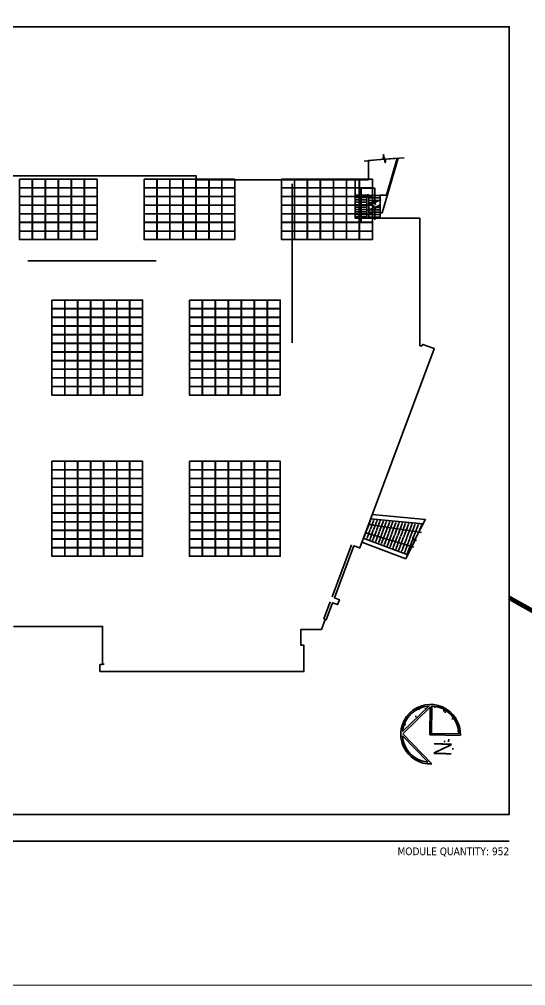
# Model space of a CAD drawing. Header units: inches. Extents: x 0.2 to 35.5, y 0.2 to 23.5.
# Drawn here: x 21.79 to 27.95, y 0.25 to 12.02 of the extents above; entities that cross this region are included whole.
import ezdxf
from ezdxf.enums import TextEntityAlignment as Align

# ---------------------------------------------------------------- set-up
doc = ezdxf.new("R2010")
doc.units = ezdxf.units.IN
doc.header["$MEASUREMENT"] = 0
doc.linetypes.add('W-PHAN-1', pattern=[0.8, 0.5, -0.06, 0.06, -0.06, 0.06, -0.06])
for name, color, linetype in [('$AUDIT_BAD_LAYER1', 7, 'Continuous'), ('555-2$0$A-AREA', 9, 'Continuous'), ('555-2$0$A-FLOR', 3, 'Continuous'), ('555-2$0$A-FLOR-STRS', 3, 'Continuous'), ('555-2$0$A-WALL-PRHT', 5, 'Continuous'), ('A - Level 2', 7, 'Continuous'), ('AN - Text', 7, 'Continuous'), ('E - Electrical Room', 7, 'Continuous'), ('Modules - P', 1, 'Continuous')]:
    doc.layers.add(name, color=color, linetype=linetype)
doc.styles.add('555-2$0$STANDARD', font='romans.shx')
doc.styles.add('Borrego', font='ARIALN.TTF')
doc.styles.add('Tahoma', font='TAHOMA.TTF')
doc.dimstyles.new('555-2$0$STANDARD', dxfattribs={"dimtxt": 0.18, "dimasz": 0.18, "dimexe": 0.18, "dimexo": 0.0625, "dimgap": 0.09, "dimtad": 0, "dimtih": 1, "dimtoh": 1, "dimdec": 4, "dimzin": 0, "dimdsep": 46, "dimtxsty": '555-2$0$STANDARD', "dimcen": 0.09, "dimadec": 0, "dimazin": 0, "dimtfac": 1, "dimtdec": 4, "dimtofl": 0, "dimtmove": 0, "dimatfit": 3, "dimfxl": 1, "dimtolj": 1, "dimtzin": 0, "dimarcsym": 0})

# ---------------------------------------------------------------- blocks, each defined once
blk = doc.blocks.new('Border 24 x 36')
at = {"layer": '$AUDIT_BAD_LAYER1', "const_width": 0.0125}
blk.add_lwpolyline([(0.375, 0.375), (35.625, 0.375), (35.625, 23.625), (0.375, 23.625)], close=True, dxfattribs=at)
blk = doc.blocks.new('*U299')
at = {"layer": '$AUDIT_BAD_LAYER1'}
blk.add_line((0.842, -0.513), (11.517, -0.513), dxfattribs=at)
at = {"layer": '$AUDIT_BAD_LAYER1', "style": 'Tahoma', "flags": 8}
blk.add_attdef('VIEWNAME', text='', height=0.188, dxfattribs=at).set_placement((1.092, -0.511), align=Align.BOTTOM_LEFT)
blk.add_attdef('#', text='', height=0.188, dxfattribs=at).set_placement((0.592, -0.511), align=Align.MIDDLE_CENTER)
blk.add_attdef('VPSCALE', text='', height=0.0938, dxfattribs=at).set_placement((11.517, -0.589), align=Align.TOP_RIGHT)
blk = doc.blocks.new('*U300')
at = {"layer": '$AUDIT_BAD_LAYER1'}
h = blk.add_hatch(dxfattribs=at)
h.set_pattern_fill('AR-SAND', color=256, scale=0.1, style=0)
h.set_pattern_definition([(37.5, (-26.02307, -1.504), (-0.0062993, 0.1926824), [0, -0.152, 0, -0.17, 0, -0.1625]), (7.5, (-26.02307, -1.504), (0.1769777, 0.2822146), [0, -0.082, 0, -0.137, 0, -0.0525]), (327.5, (-26.14607, -1.504), (0.3114142, 0.0005659), [0, -0.05, 0, -0.18, 0, -0.235]), (317.5, (-26.14607, -1.504), (0.3006127, 0.0877676), [0, -0.025, 0, -0.118, 0, -0.135])])
h.paths.add_polyline_path([(0.025, 0.342), (0.342, 0.025, 0.37195)])
h.paths.add_polyline_path([(-0.025, 0.342, 0.37195), (-0.342, 0.025)])
h.paths.add_polyline_path([(0.01, -0.01), (0.01, -0.342, 0.397215), (0.342, -0.01)])
blk.add_line((-0.01, -0.01), (0.01, 0.01), dxfattribs=at)
at = {"layer": 'AN - Text'}
for p, q in [((-0.338, 0.006), (0.017, -0.362)), ((0.01, 0.01), (0.343, 0.004)), ((-0.342, -0.019), (-0.031, -0.341)), ((-0.01, -0.01), (0.362, -0.017))]:
    blk.add_line(p, q, dxfattribs=at)
for points in [[(-0.019, 0.342), (-0.341, 0.031)], [(-0.01, -0.01), (-0.004, 0.329), (-0.338, 0.006)], [(0.01, 0.01), (0.016, 0.342)]]:
    blk.add_lwpolyline(points, dxfattribs=at)
for radius, start, end in [(0.363, 357.3749, 272.6532), (0.343, 93.1498, 174.7607), (0.343, 0.6278, 87.2827), (0.343, 183.1498, 264.7607)]:
    blk.add_arc((0, 0), radius, start, end, dxfattribs=at)
at = {"layer": 'AN - Text', "style": 'Borrego'}
blk.add_text('N', height=0.215, rotation=88.9552, dxfattribs=at).set_placement((0.253, -0.269))
blk = doc.blocks.new('*E290')
at = {"layer": '555-2$0$A-AREA'}
blk.add_lwpolyline([(4105.3, 3215.3), (4079.1, 3215.3), (4079.1, 3109.8), (3964.1, 3109.8), (3964.1, 3286.8), (4025.1, 3286.8), (4025.1, 3375.4), (4158.4, 3386.3), (4108.2, 3215.3)], close=True, dxfattribs=at)
blk.add_lwpolyline([(2386.6, 1221.8), (2796.1, 1221.8), (2796.1, 1045.8), (2784.9, 1045.8), (2784.1, 1045.1), (2784.1, 1013.6), (2784.9, 1012.8), (3726.4, 1012.8), (3727.1, 1013.6), (3727.1, 1134.1), (3726.4, 1134.8), (3712.6, 1134.8), (3712.6, 1207.8), (3807.8, 1207.8), (3825.2, 1254.4), (3830.2, 1252.6), (3859.6, 1331.3), (3882.1, 1322.9), (3890.5, 1345.3), (3868, 1353.8), (3958, 1594.4), (3983.6, 1584.9), (3984.5, 1585.3), (4328.8, 2505.6), (4328.3, 2506.5), (4276.3, 2526), (4275.4, 2525.5), (4273.1, 2519.4), (4263.1, 2519.4), (4263.1, 3109.1), (4262.4, 3109.8), (3964.1, 3109.8), (3964.1, 3286.1), (3963.4, 3286.8), (3228.1, 3286.8), (3228.1, 3305.8), (3228.1, 3305.8), (1036.1, 3305.8)], dxfattribs=at)
at = {"layer": '555-2$0$A-FLOR'}
for p, q in [((4025.1, 3286.8), (4025.1, 3375.4)), ((4088.4, 3133.8), (4162.7, 3386.6)), ((3228.1, 3305.8), (1036.1, 3305.8)), ((3228.1, 3305.8), (3228.1, 3286.8)), ((3963.4, 3286.8), (4025.1, 3286.8)), ((4017.1, 3204.8), (4016.6, 3204.8)), ((4017.1, 3193.8), (4016.6, 3193.8)), ((4017.1, 3182.8), (4016.6, 3182.8)), ((4027.1, 3216.8), (4017.1, 3216.8)), ((4017.1, 3109.8), (4017.1, 3215.3)), ((4025.9, 3215.3), (4018.6, 3215.3)), ((4027.6, 3213.8), (4027.1, 3213.8)), ((4027.6, 3202.8), (4027.1, 3202.8)), ((4027.6, 3191.8), (4027.1, 3191.8)), ((4027.6, 3180.8), (4027.1, 3180.8)), ((4079.1, 3215.3), (4079.1, 3109.8)), ((4017.1, 3171.8), (4016.6, 3171.8)), ((4017.1, 3160.8), (4016.6, 3160.8)), ((4017.1, 3149.8), (4016.6, 3149.8)), ((4017.1, 3138.8), (4016.6, 3138.8)), ((4027.6, 3170.8), (4027.1, 3170.8)), ((4027.6, 3147.8), (4027.1, 3147.8)), ((4027.6, 3136.8), (4027.1, 3136.8)), ((4078.6, 3133.8), (4081.4, 3133.8)), ((4082.9, 3133.8), (4088.4, 3133.8)), ((4017.1, 3109.8), (4027.1, 3109.8)), ((4034.7, 1719.5), (4033.8, 1717.1))]:
    blk.add_line(p, q, dxfattribs=at)
for points in [[(4190.4, 3388.6), (4105, 3382.5), (4102.4, 3365.8), (4094.6, 3403.2), (4092.3, 3382), (4005.1, 3373.5)], [(4289.1, 1717.7), (4241.8, 1627.7), (4244, 1618.3), (4229.2, 1634.2), (4237.8, 1616.2), (4197.3, 1534.8)]]:
    blk.add_lwpolyline(points, dxfattribs=at)
at = {"layer": '555-2$0$A-FLOR-STRS'}
for p, q in [((3672.1, 3268.8), (3672.1, 2533.8)), ((3991.4, 3248), (3991.4, 3093.6)), ((4015.1, 3215.8), (3967.6, 3215.8)), ((4015.1, 3204.8), (3967.6, 3204.8)), ((4015.1, 3193.8), (3967.6, 3193.8)), ((4015.1, 3182.8), (3967.6, 3182.8)), ((4027.1, 3109.8), (4027.1, 3215.3)), ((4077.1, 3213.8), (4029.1, 3213.8)), ((4077.1, 3202.8), (4029.1, 3202.8)), ((4077.1, 3191.8), (4029.1, 3191.8)), ((4051.3, 3180.8), (4029.1, 3180.8)), ((4055, 3181.8), (4052.7, 3181.8)), ((4054.7, 3180.8), (4053.1, 3180.8)), ((4015.1, 3171.8), (3967.6, 3171.8)), ((4015.1, 3160.8), (3967.6, 3160.8)), ((4015.1, 3149.8), (3967.6, 3149.8)), ((4015.1, 3138.8), (3967.6, 3138.8)), ((4015.1, 3127.8), (3967.6, 3127.8)), ((4017.1, 3127.8), (4016.6, 3127.8)), ((4030.7, 3170.8), (4029.1, 3170.8)), ((4077.1, 3147.8), (4029.1, 3147.8)), ((4077.1, 3136.8), (4029.1, 3136.8)), ((4052.7, 3159.8), (4051.2, 3159.8)), ((4053.1, 3158.8), (4051.5, 3158.8)), ((4077.1, 3158.8), (4055, 3158.8)), ((4015.1, 3116.8), (3967.6, 3116.8)), ((4017.1, 3116.8), (4016.6, 3116.8)), ((4027.6, 3126.8), (4027.1, 3126.8)), ((4027.6, 3115.8), (4027.1, 3115.8)), ((4077.1, 3125.8), (4029.1, 3125.8)), ((4077.1, 3114.8), (4029.1, 3114.8)), ((4020, 1674.5), (4033.8, 1711.3)), ((4034, 1671.2), (4048.5, 1709.9)), ((4034.3, 1712.7), (4035.3, 1715.4)), ((4048, 1668), (4063.2, 1708.5)), ((4049, 1711.4), (4050, 1714)), ((4062, 1664.9), (4077.9, 1707.1)), ((4063.7, 1710), (4064.7, 1712.6)), ((4076.1, 1661.7), (4092.6, 1705.7)), ((4078.4, 1708.6), (4079.4, 1711.3)), ((4090.1, 1658.5), (4107.3, 1704.4)), ((4093.1, 1707.2), (4094.1, 1709.9)), ((4104.1, 1655.3), (4121.9, 1703)), ((4107.8, 1705.8), (4108.8, 1708.5)), ((4118.1, 1652.1), (4136.6, 1701.6)), ((4122.5, 1704.4), (4123.5, 1707.1)), ((4132.2, 1648.9), (4151.3, 1700.2)), ((4137.2, 1703), (4138.2, 1705.7)), ((4146.2, 1645.8), (4166, 1698.8)), ((4151.9, 1701.7), (4152.9, 1704.3)), ((4166.6, 1700.3), (4167.6, 1702.9)), ((4181.3, 1698.9), (4182.3, 1701.6)), ((4196, 1697.5), (4197, 1700.2)), ((4210.7, 1696.1), (4211.7, 1698.8)), ((4005.8, 1636.6), (4019.5, 1673.1)), ((4019.2, 1631.6), (4033.5, 1669.8)), ((4032.5, 1626.6), (4047.5, 1666.6)), ((4045.9, 1621.6), (4061.5, 1663.4)), ((4059.2, 1616.6), (4075.5, 1660.3)), ((4072.6, 1611.7), (4089.6, 1657.1)), ((4085.9, 1606.7), (4103.6, 1653.9)), ((4160.2, 1642.6), (4180.7, 1697.4)), ((4174.2, 1639.4), (4195.4, 1696)), ((4188.3, 1636.2), (4210.1, 1694.7)), ((4202.3, 1633), (4224.8, 1693.3)), ((4216.3, 1629.8), (4239.5, 1691.9)), ((4225.4, 1694.7), (4226.4, 1697.4)), ((4232, 1631.2), (4254.2, 1690.5)), ((4240.1, 1693.3), (4241.1, 1696)), ((4254.8, 1692), (4255.8, 1694.6)), ((4259.8, 1661.8), (4269.9, 1689)), ((4270.5, 1690.7), (4271.5, 1693.3)), ((4004.3, 1632.6), (4005.3, 1635.2)), ((4017.7, 1627.6), (4018.7, 1630.2)), ((4031, 1622.7), (4032, 1625.2)), ((4044.4, 1617.7), (4045.4, 1620.2)), ((4057.7, 1612.7), (4058.7, 1615.2)), ((4071.1, 1607.7), (4072, 1610.2)), ((4099.3, 1601.7), (4117.6, 1650.7)), ((4112.6, 1596.7), (4131.6, 1647.5)), ((4126, 1591.7), (4145.7, 1644.3)), ((4139.3, 1586.7), (4159.7, 1641.2)), ((4152.7, 1581.7), (4173.7, 1638)), ((4166, 1576.7), (4187.7, 1634.8)), ((4179.3, 1571.7), (4201.7, 1631.6)), ((4192.7, 1566.7), (4215.8, 1628.4)), ((4206, 1561.7), (4229.8, 1625.2)), ((4230.3, 1626.6), (4231.4, 1629.6)), ((4231.3, 1626.4), (4232, 1628.3)), ((4084.4, 1602.7), (4085.4, 1605.3)), ((4097.8, 1597.7), (4098.7, 1600.3)), ((4111.1, 1592.7), (4112.1, 1595.3)), ((4124.5, 1587.7), (4125.4, 1590.3)), ((4137.8, 1582.7), (4138.8, 1585.3)), ((4151.2, 1577.7), (4152.1, 1580.3)), ((4164.5, 1572.7), (4165.5, 1575.3)), ((4177.9, 1567.7), (4178.8, 1570.3)), ((4191.2, 1562.7), (4192.2, 1565.3)), ((4204.6, 1557.7), (4205.5, 1560.3))]:
    blk.add_line(p, q, dxfattribs=at)
for points in [[(4084.2, 3195.1), (4054.5, 3181.6), (4057.1, 3172.2), (4049.1, 3189.4), (4051.4, 3180.2), (4026.6, 3168.9)], [(4021.9, 3144.7), (4051.7, 3158.2), (4049.1, 3167.5), (4057, 3150.3), (4054.8, 3159.6), (4079.6, 3170.8)]]:
    blk.add_lwpolyline(points, dxfattribs=at)
at = {"layer": '555-2$0$A-WALL-PRHT'}
for p, q in [((4278, 1696.5), (4034.7, 1719.5)), ((4288.1, 1715.7), (4042, 1738.9)), ((4197.3, 1534.8), (3994.1, 1610.9)), ((4206.3, 1552.8), (4001.1, 1629.6)), ((3856.8, 1358), (3947.1, 1599.4)), ((3868, 1353.8, 62.6), (3958, 1594.4)), ((3818.9, 1256.8), (3848.3, 1335.5)), ((3830.2, 1252.6), (3859.6, 1331.3, 47.9)), ((3818.9, 1256.8), (3830.2, 1252.6)), ((2385.1, 1221.8), (2796.1, 1221.8)), ((2796.1, 1221.8), (2796.1, 1046.8)), ((2796.1, 1046.8), (2804.1, 1046.8))]:
    blk.add_line(p, q, dxfattribs=at)
at = {"layer": '555-2$0$A-FLOR-STRS'}
for points, override in [([(4054.7, 3180.8), (4055, 3248), (3991.4, 3248)], {"dimscale": 192, "dimasz": 0.125, "dimtmove": 2}), ([(4055, 3159.7), (4055, 3101.1)], {"dimscale": 192, "dimasz": 0.125, "dimgap": 0.09, "dimtad": 0, "dimtmove": 2}), ([(2450.4, 2912.4), (3043.3, 2912.4)], {"dimscale": 192, "dimasz": 0.125, "dimgap": 0.09, "dimtad": 0, "dimtmove": 2}), ([(4013.6, 1654.5), (4235, 1588.4)], {"dimscale": 192, "dimasz": 0.125, "dimtmove": 2}), ([(4026.9, 1692.9), (4270.1, 1656.5)], {"dimscale": 192, "dimasz": 0.125, "dimtmove": 2})]:
    blk.add_leader(points, dimstyle='555-2$0$STANDARD', override=override, dxfattribs=at)

msp = doc.modelspace()

# ---------------------------------------------------------------- linework, layer by layer
at = {"layer": 'AN - Text', "linetype": 'W-PHAN-1', "lineweight": 100}
msp.add_line((30.71, 3.303), (27.75, 4.974), dxfattribs=at)
at = {"layer": 'E - Electrical Room', "linetype": 'Continuous'}
msp.add_lwpolyline([(16.233, 2.336), (27.75, 2.336), (27.75, 11.928), (16.233, 11.928)], close=True, dxfattribs=at)
at = {"layer": 'Modules - P'}
for points in [[(21.787, 10.071), (21.943, 10.071), (21.943, 9.968), (21.787, 9.968)], [(21.946, 10.071), (22.101, 10.071), (22.101, 9.968), (21.946, 9.968)], [(22.104, 10.071), (22.26, 10.071), (22.26, 9.968), (22.104, 9.968)], [(22.262, 10.071), (22.418, 10.071), (22.418, 9.968), (22.262, 9.968)], [(22.421, 10.071), (22.576, 10.071), (22.576, 9.968), (22.421, 9.968)], [(22.579, 10.071), (22.735, 10.071), (22.735, 9.968), (22.579, 9.968)], [(23.304, 10.071), (23.459, 10.071), (23.459, 9.968), (23.304, 9.968)], [(23.462, 10.071), (23.618, 10.071), (23.618, 9.968), (23.462, 9.968)], [(23.62, 10.071), (23.776, 10.071), (23.776, 9.968), (23.62, 9.968)], [(23.779, 10.071), (23.934, 10.071), (23.934, 9.968), (23.779, 9.968)], [(23.937, 10.071), (24.092, 10.071), (24.092, 9.968), (23.937, 9.968)], [(24.095, 10.071), (24.251, 10.071), (24.251, 9.968), (24.095, 9.968)], [(24.253, 10.071), (24.409, 10.071), (24.409, 9.968), (24.253, 9.968)], [(24.978, 10.071), (25.134, 10.071), (25.134, 9.968), (24.978, 9.968)], [(25.136, 10.071), (25.292, 10.071), (25.292, 9.968), (25.136, 9.968)], [(25.295, 10.071), (25.45, 10.071), (25.45, 9.968), (25.295, 9.968)], [(25.453, 10.071), (25.609, 10.071), (25.609, 9.968), (25.453, 9.968)], [(25.611, 10.071), (25.767, 10.071), (25.767, 9.968), (25.611, 9.968)], [(25.77, 10.071), (25.925, 10.071), (25.925, 9.968), (25.77, 9.968)], [(25.928, 10.071), (26.084, 10.071), (26.084, 9.968), (25.928, 9.968)], [(21.787, 9.965), (21.943, 9.965), (21.943, 9.863), (21.787, 9.863)], [(21.946, 9.965), (22.101, 9.965), (22.101, 9.863), (21.946, 9.863)], [(22.104, 9.965), (22.26, 9.965), (22.26, 9.863), (22.104, 9.863)], [(22.262, 9.965), (22.418, 9.965), (22.418, 9.863), (22.262, 9.863)], [(22.421, 9.965), (22.576, 9.965), (22.576, 9.863), (22.421, 9.863)], [(22.579, 9.965), (22.735, 9.965), (22.735, 9.863), (22.579, 9.863)], [(23.304, 9.965), (23.459, 9.965), (23.459, 9.863), (23.304, 9.863)], [(23.462, 9.965), (23.618, 9.965), (23.618, 9.863), (23.462, 9.863)], [(23.62, 9.965), (23.776, 9.965), (23.776, 9.863), (23.62, 9.863)], [(23.779, 9.965), (23.934, 9.965), (23.934, 9.863), (23.779, 9.863)], [(23.937, 9.965), (24.092, 9.965), (24.092, 9.863), (23.937, 9.863)], [(24.095, 9.965), (24.251, 9.965), (24.251, 9.863), (24.095, 9.863)], [(24.253, 9.965), (24.409, 9.965), (24.409, 9.863), (24.253, 9.863)], [(24.978, 9.965), (25.134, 9.965), (25.134, 9.863), (24.978, 9.863)], [(25.136, 9.965), (25.292, 9.965), (25.292, 9.863), (25.136, 9.863)], [(25.295, 9.965), (25.45, 9.965), (25.45, 9.863), (25.295, 9.863)], [(25.453, 9.965), (25.609, 9.965), (25.609, 9.863), (25.453, 9.863)], [(25.611, 9.965), (25.767, 9.965), (25.767, 9.863), (25.611, 9.863)], [(25.77, 9.965), (25.925, 9.965), (25.925, 9.863), (25.77, 9.863)], [(25.928, 9.965), (26.084, 9.965), (26.084, 9.863), (25.928, 9.863)], [(21.787, 9.86), (21.943, 9.86), (21.943, 9.757), (21.787, 9.757)], [(21.946, 9.86), (22.101, 9.86), (22.101, 9.757), (21.946, 9.757)], [(22.104, 9.86), (22.26, 9.86), (22.26, 9.757), (22.104, 9.757)], [(22.262, 9.86), (22.418, 9.86), (22.418, 9.757), (22.262, 9.757)], [(22.421, 9.86), (22.576, 9.86), (22.576, 9.757), (22.421, 9.757)], [(22.579, 9.86), (22.735, 9.86), (22.735, 9.757), (22.579, 9.757)], [(23.304, 9.86), (23.459, 9.86), (23.459, 9.757), (23.304, 9.757)], [(23.462, 9.86), (23.618, 9.86), (23.618, 9.757), (23.462, 9.757)], [(23.62, 9.86), (23.776, 9.86), (23.776, 9.757), (23.62, 9.757)], [(23.779, 9.86), (23.934, 9.86), (23.934, 9.757), (23.779, 9.757)], [(23.937, 9.86), (24.092, 9.86), (24.092, 9.757), (23.937, 9.757)], [(24.095, 9.86), (24.251, 9.86), (24.251, 9.757), (24.095, 9.757)], [(24.253, 9.86), (24.409, 9.86), (24.409, 9.757), (24.253, 9.757)], [(24.978, 9.86), (25.134, 9.86), (25.134, 9.757), (24.978, 9.757)], [(25.136, 9.86), (25.292, 9.86), (25.292, 9.757), (25.136, 9.757)], [(25.295, 9.86), (25.45, 9.86), (25.45, 9.757), (25.295, 9.757)], [(25.453, 9.86), (25.609, 9.86), (25.609, 9.757), (25.453, 9.757)], [(25.611, 9.86), (25.767, 9.86), (25.767, 9.757), (25.611, 9.757)], [(25.77, 9.86), (25.925, 9.86), (25.925, 9.757), (25.77, 9.757)], [(25.928, 9.86), (26.084, 9.86), (26.084, 9.757), (25.928, 9.757)], [(21.787, 9.755), (21.943, 9.755), (21.943, 9.652), (21.787, 9.652)], [(21.946, 9.755), (22.101, 9.755), (22.101, 9.652), (21.946, 9.652)], [(22.104, 9.755), (22.26, 9.755), (22.26, 9.652), (22.104, 9.652)], [(22.262, 9.755), (22.418, 9.755), (22.418, 9.652), (22.262, 9.652)], [(22.421, 9.755), (22.576, 9.755), (22.576, 9.652), (22.421, 9.652)], [(22.579, 9.755), (22.735, 9.755), (22.735, 9.652), (22.579, 9.652)], [(23.304, 9.755), (23.459, 9.755), (23.459, 9.652), (23.304, 9.652)], [(23.462, 9.755), (23.618, 9.755), (23.618, 9.652), (23.462, 9.652)], [(23.62, 9.755), (23.776, 9.755), (23.776, 9.652), (23.62, 9.652)], [(23.779, 9.755), (23.934, 9.755), (23.934, 9.652), (23.779, 9.652)], [(23.937, 9.755), (24.092, 9.755), (24.092, 9.652), (23.937, 9.652)], [(24.095, 9.755), (24.251, 9.755), (24.251, 9.652), (24.095, 9.652)], [(24.253, 9.755), (24.409, 9.755), (24.409, 9.652), (24.253, 9.652)], [(24.978, 9.755), (25.134, 9.755), (25.134, 9.652), (24.978, 9.652)], [(25.136, 9.755), (25.292, 9.755), (25.292, 9.652), (25.136, 9.652)], [(25.295, 9.755), (25.45, 9.755), (25.45, 9.652), (25.295, 9.652)], [(25.453, 9.755), (25.609, 9.755), (25.609, 9.652), (25.453, 9.652)], [(25.611, 9.755), (25.767, 9.755), (25.767, 9.652), (25.611, 9.652)], [(25.77, 9.755), (25.925, 9.755), (25.925, 9.652), (25.77, 9.652)], [(25.928, 9.755), (26.084, 9.755), (26.084, 9.652), (25.928, 9.652)], [(21.787, 9.649), (21.943, 9.649), (21.943, 9.547), (21.787, 9.547)], [(21.787, 9.544), (21.943, 9.544), (21.943, 9.441), (21.787, 9.441)], [(21.946, 9.649), (22.101, 9.649), (22.101, 9.547), (21.946, 9.547)], [(21.946, 9.544), (22.101, 9.544), (22.101, 9.441), (21.946, 9.441)], [(22.104, 9.649), (22.26, 9.649), (22.26, 9.547), (22.104, 9.547)], [(22.104, 9.544), (22.26, 9.544), (22.26, 9.441), (22.104, 9.441)], [(22.262, 9.649), (22.418, 9.649), (22.418, 9.547), (22.262, 9.547)], [(22.262, 9.544), (22.418, 9.544), (22.418, 9.441), (22.262, 9.441)], [(22.421, 9.649), (22.576, 9.649), (22.576, 9.547), (22.421, 9.547)], [(22.421, 9.544), (22.576, 9.544), (22.576, 9.441), (22.421, 9.441)], [(22.579, 9.649), (22.735, 9.649), (22.735, 9.547), (22.579, 9.547)], [(22.579, 9.544), (22.735, 9.544), (22.735, 9.441), (22.579, 9.441)], [(23.304, 9.649), (23.459, 9.649), (23.459, 9.547), (23.304, 9.547)], [(23.304, 9.544), (23.459, 9.544), (23.459, 9.441), (23.304, 9.441)], [(23.462, 9.649), (23.618, 9.649), (23.618, 9.547), (23.462, 9.547)], [(23.462, 9.544), (23.618, 9.544), (23.618, 9.441), (23.462, 9.441)], [(23.62, 9.649), (23.776, 9.649), (23.776, 9.547), (23.62, 9.547)], [(23.62, 9.544), (23.776, 9.544), (23.776, 9.441), (23.62, 9.441)], [(23.779, 9.649), (23.934, 9.649), (23.934, 9.547), (23.779, 9.547)], [(23.779, 9.544), (23.934, 9.544), (23.934, 9.441), (23.779, 9.441)], [(23.937, 9.649), (24.092, 9.649), (24.092, 9.547), (23.937, 9.547)], [(23.937, 9.544), (24.092, 9.544), (24.092, 9.441), (23.937, 9.441)], [(24.095, 9.649), (24.251, 9.649), (24.251, 9.547), (24.095, 9.547)], [(24.095, 9.544), (24.251, 9.544), (24.251, 9.441), (24.095, 9.441)], [(24.253, 9.649), (24.409, 9.649), (24.409, 9.547), (24.253, 9.547)], [(24.253, 9.544), (24.409, 9.544), (24.409, 9.441), (24.253, 9.441)], [(24.978, 9.649), (25.134, 9.649), (25.134, 9.547), (24.978, 9.547)], [(24.978, 9.544), (25.134, 9.544), (25.134, 9.441), (24.978, 9.441)], [(25.136, 9.649), (25.292, 9.649), (25.292, 9.547), (25.136, 9.547)], [(25.136, 9.544), (25.292, 9.544), (25.292, 9.441), (25.136, 9.441)], [(25.295, 9.649), (25.45, 9.649), (25.45, 9.547), (25.295, 9.547)], [(25.295, 9.544), (25.45, 9.544), (25.45, 9.441), (25.295, 9.441)], [(25.453, 9.649), (25.609, 9.649), (25.609, 9.547), (25.453, 9.547)], [(25.453, 9.544), (25.609, 9.544), (25.609, 9.441), (25.453, 9.441)], [(25.611, 9.649), (25.767, 9.649), (25.767, 9.547), (25.611, 9.547)], [(25.611, 9.544), (25.767, 9.544), (25.767, 9.441), (25.611, 9.441)], [(25.77, 9.649), (25.925, 9.649), (25.925, 9.547), (25.77, 9.547)], [(25.77, 9.544), (25.925, 9.544), (25.925, 9.441), (25.77, 9.441)], [(25.928, 9.649), (26.084, 9.649), (26.084, 9.547), (25.928, 9.547)], [(25.928, 9.544), (26.084, 9.544), (26.084, 9.441), (25.928, 9.441)], [(21.787, 9.439), (21.943, 9.439), (21.943, 9.336), (21.787, 9.336)], [(21.946, 9.439), (22.101, 9.439), (22.101, 9.336), (21.946, 9.336)], [(22.104, 9.439), (22.26, 9.439), (22.26, 9.336), (22.104, 9.336)], [(22.262, 9.439), (22.418, 9.439), (22.418, 9.336), (22.262, 9.336)], [(22.421, 9.439), (22.576, 9.439), (22.576, 9.336), (22.421, 9.336)], [(22.579, 9.439), (22.735, 9.439), (22.735, 9.336), (22.579, 9.336)], [(23.304, 9.439), (23.459, 9.439), (23.459, 9.336), (23.304, 9.336)], [(23.462, 9.439), (23.618, 9.439), (23.618, 9.336), (23.462, 9.336)], [(23.62, 9.439), (23.776, 9.439), (23.776, 9.336), (23.62, 9.336)], [(23.779, 9.439), (23.934, 9.439), (23.934, 9.336), (23.779, 9.336)], [(23.937, 9.439), (24.092, 9.439), (24.092, 9.336), (23.937, 9.336)], [(24.095, 9.439), (24.251, 9.439), (24.251, 9.336), (24.095, 9.336)], [(24.253, 9.439), (24.409, 9.439), (24.409, 9.336), (24.253, 9.336)], [(24.978, 9.439), (25.134, 9.439), (25.134, 9.336), (24.978, 9.336)], [(25.136, 9.439), (25.292, 9.439), (25.292, 9.336), (25.136, 9.336)], [(25.295, 9.439), (25.45, 9.439), (25.45, 9.336), (25.295, 9.336)], [(25.453, 9.439), (25.609, 9.439), (25.609, 9.336), (25.453, 9.336)], [(25.611, 9.439), (25.767, 9.439), (25.767, 9.336), (25.611, 9.336)], [(25.77, 9.439), (25.925, 9.439), (25.925, 9.336), (25.77, 9.336)], [(25.928, 9.439), (26.084, 9.439), (26.084, 9.336), (25.928, 9.336)], [(22.182, 8.6), (22.338, 8.6), (22.338, 8.497), (22.182, 8.497)], [(22.34, 8.6), (22.496, 8.6), (22.496, 8.497), (22.34, 8.497)], [(22.499, 8.6), (22.654, 8.6), (22.654, 8.497), (22.499, 8.497)], [(22.657, 8.6), (22.812, 8.6), (22.812, 8.497), (22.657, 8.497)], [(22.815, 8.6), (22.971, 8.6), (22.971, 8.497), (22.815, 8.497)], [(22.973, 8.6), (23.129, 8.6), (23.129, 8.497), (22.973, 8.497)], [(23.132, 8.6), (23.287, 8.6), (23.287, 8.497), (23.132, 8.497)], [(23.856, 8.6), (24.012, 8.6), (24.012, 8.497), (23.856, 8.497)], [(24.015, 8.6), (24.17, 8.6), (24.17, 8.497), (24.015, 8.497)], [(24.173, 8.6), (24.329, 8.6), (24.329, 8.497), (24.173, 8.497)], [(24.331, 8.6), (24.487, 8.6), (24.487, 8.497), (24.331, 8.497)], [(24.49, 8.6), (24.645, 8.6), (24.645, 8.497), (24.49, 8.497)], [(24.648, 8.6), (24.804, 8.6), (24.804, 8.497), (24.648, 8.497)], [(24.806, 8.6), (24.962, 8.6), (24.962, 8.497), (24.806, 8.497)], [(22.182, 8.494), (22.338, 8.494), (22.338, 8.391), (22.182, 8.391)], [(22.34, 8.494), (22.496, 8.494), (22.496, 8.391), (22.34, 8.391)], [(22.499, 8.494), (22.654, 8.494), (22.654, 8.391), (22.499, 8.391)], [(22.657, 8.494), (22.812, 8.494), (22.812, 8.391), (22.657, 8.391)], [(22.815, 8.494), (22.971, 8.494), (22.971, 8.391), (22.815, 8.391)], [(22.973, 8.494), (23.129, 8.494), (23.129, 8.391), (22.973, 8.391)], [(23.132, 8.494), (23.287, 8.494), (23.287, 8.391), (23.132, 8.391)], [(23.856, 8.494), (24.012, 8.494), (24.012, 8.391), (23.856, 8.391)], [(24.015, 8.494), (24.17, 8.494), (24.17, 8.391), (24.015, 8.391)], [(24.173, 8.494), (24.329, 8.494), (24.329, 8.391), (24.173, 8.391)], [(24.331, 8.494), (24.487, 8.494), (24.487, 8.391), (24.331, 8.391)], [(24.49, 8.494), (24.645, 8.494), (24.645, 8.391), (24.49, 8.391)], [(24.648, 8.494), (24.804, 8.494), (24.804, 8.391), (24.648, 8.391)], [(24.806, 8.494), (24.962, 8.494), (24.962, 8.391), (24.806, 8.391)], [(22.182, 8.389), (22.338, 8.389), (22.338, 8.286), (22.182, 8.286)], [(22.34, 8.389), (22.496, 8.389), (22.496, 8.286), (22.34, 8.286)], [(22.499, 8.389), (22.654, 8.389), (22.654, 8.286), (22.499, 8.286)], [(22.657, 8.389), (22.812, 8.389), (22.812, 8.286), (22.657, 8.286)], [(22.815, 8.389), (22.971, 8.389), (22.971, 8.286), (22.815, 8.286)], [(22.973, 8.389), (23.129, 8.389), (23.129, 8.286), (22.973, 8.286)], [(23.132, 8.389), (23.287, 8.389), (23.287, 8.286), (23.132, 8.286)], [(23.856, 8.389), (24.012, 8.389), (24.012, 8.286), (23.856, 8.286)], [(24.015, 8.389), (24.17, 8.389), (24.17, 8.286), (24.015, 8.286)], [(24.173, 8.389), (24.329, 8.389), (24.329, 8.286), (24.173, 8.286)], [(24.331, 8.389), (24.487, 8.389), (24.487, 8.286), (24.331, 8.286)], [(24.49, 8.389), (24.645, 8.389), (24.645, 8.286), (24.49, 8.286)], [(24.648, 8.389), (24.804, 8.389), (24.804, 8.286), (24.648, 8.286)], [(24.806, 8.389), (24.962, 8.389), (24.962, 8.286), (24.806, 8.286)], [(22.182, 8.283), (22.338, 8.283), (22.338, 8.181), (22.182, 8.181)], [(22.34, 8.283), (22.496, 8.283), (22.496, 8.181), (22.34, 8.181)], [(22.499, 8.283), (22.654, 8.283), (22.654, 8.181), (22.499, 8.181)], [(22.657, 8.283), (22.812, 8.283), (22.812, 8.181), (22.657, 8.181)], [(22.815, 8.283), (22.971, 8.283), (22.971, 8.181), (22.815, 8.181)], [(22.973, 8.283), (23.129, 8.283), (23.129, 8.181), (22.973, 8.181)], [(23.132, 8.283), (23.287, 8.283), (23.287, 8.181), (23.132, 8.181)], [(23.856, 8.283), (24.012, 8.283), (24.012, 8.181), (23.856, 8.181)], [(24.015, 8.283), (24.17, 8.283), (24.17, 8.181), (24.015, 8.181)], [(24.173, 8.283), (24.329, 8.283), (24.329, 8.181), (24.173, 8.181)], [(24.331, 8.283), (24.487, 8.283), (24.487, 8.181), (24.331, 8.181)], [(24.49, 8.283), (24.645, 8.283), (24.645, 8.181), (24.49, 8.181)], [(24.648, 8.283), (24.804, 8.283), (24.804, 8.181), (24.648, 8.181)], [(24.806, 8.283), (24.962, 8.283), (24.962, 8.181), (24.806, 8.181)], [(22.182, 8.178), (22.338, 8.178), (22.338, 8.075), (22.182, 8.075)], [(22.34, 8.178), (22.496, 8.178), (22.496, 8.075), (22.34, 8.075)], [(22.499, 8.178), (22.654, 8.178), (22.654, 8.075), (22.499, 8.075)], [(22.657, 8.178), (22.812, 8.178), (22.812, 8.075), (22.657, 8.075)], [(22.815, 8.178), (22.971, 8.178), (22.971, 8.075), (22.815, 8.075)], [(22.973, 8.178), (23.129, 8.178), (23.129, 8.075), (22.973, 8.075)], [(23.132, 8.178), (23.287, 8.178), (23.287, 8.075), (23.132, 8.075)], [(23.856, 8.178), (24.012, 8.178), (24.012, 8.075), (23.856, 8.075)], [(24.015, 8.178), (24.17, 8.178), (24.17, 8.075), (24.015, 8.075)], [(24.173, 8.178), (24.329, 8.178), (24.329, 8.075), (24.173, 8.075)], [(24.331, 8.178), (24.487, 8.178), (24.487, 8.075), (24.331, 8.075)], [(24.49, 8.178), (24.645, 8.178), (24.645, 8.075), (24.49, 8.075)], [(24.648, 8.178), (24.804, 8.178), (24.804, 8.075), (24.648, 8.075)], [(24.806, 8.178), (24.962, 8.178), (24.962, 8.075), (24.806, 8.075)], [(22.182, 8.073), (22.338, 8.073), (22.338, 7.97), (22.182, 7.97)], [(22.34, 8.073), (22.496, 8.073), (22.496, 7.97), (22.34, 7.97)], [(22.499, 8.073), (22.654, 8.073), (22.654, 7.97), (22.499, 7.97)], [(22.657, 8.073), (22.812, 8.073), (22.812, 7.97), (22.657, 7.97)], [(22.815, 8.073), (22.971, 8.073), (22.971, 7.97), (22.815, 7.97)], [(22.973, 8.073), (23.129, 8.073), (23.129, 7.97), (22.973, 7.97)], [(23.132, 8.073), (23.287, 8.073), (23.287, 7.97), (23.132, 7.97)], [(23.856, 8.073), (24.012, 8.073), (24.012, 7.97), (23.856, 7.97)], [(24.015, 8.073), (24.17, 8.073), (24.17, 7.97), (24.015, 7.97)], [(24.173, 8.073), (24.329, 8.073), (24.329, 7.97), (24.173, 7.97)], [(24.331, 8.073), (24.487, 8.073), (24.487, 7.97), (24.331, 7.97)], [(24.49, 8.073), (24.645, 8.073), (24.645, 7.97), (24.49, 7.97)], [(24.648, 8.073), (24.804, 8.073), (24.804, 7.97), (24.648, 7.97)], [(24.806, 8.073), (24.962, 8.073), (24.962, 7.97), (24.806, 7.97)], [(22.182, 7.967), (22.338, 7.967), (22.338, 7.865), (22.182, 7.865)], [(22.34, 7.967), (22.496, 7.967), (22.496, 7.865), (22.34, 7.865)], [(22.499, 7.967), (22.654, 7.967), (22.654, 7.865), (22.499, 7.865)], [(22.657, 7.967), (22.812, 7.967), (22.812, 7.865), (22.657, 7.865)], [(22.815, 7.967), (22.971, 7.967), (22.971, 7.865), (22.815, 7.865)], [(22.973, 7.967), (23.129, 7.967), (23.129, 7.865), (22.973, 7.865)], [(23.132, 7.967), (23.287, 7.967), (23.287, 7.865), (23.132, 7.865)], [(23.856, 7.967), (24.012, 7.967), (24.012, 7.865), (23.856, 7.865)], [(24.015, 7.967), (24.17, 7.967), (24.17, 7.865), (24.015, 7.865)], [(24.173, 7.967), (24.329, 7.967), (24.329, 7.865), (24.173, 7.865)], [(24.331, 7.967), (24.487, 7.967), (24.487, 7.865), (24.331, 7.865)], [(24.49, 7.967), (24.645, 7.967), (24.645, 7.865), (24.49, 7.865)], [(24.648, 7.967), (24.804, 7.967), (24.804, 7.865), (24.648, 7.865)], [(24.806, 7.967), (24.962, 7.967), (24.962, 7.865), (24.806, 7.865)], [(22.182, 7.862), (22.338, 7.862), (22.338, 7.759), (22.182, 7.759)], [(22.34, 7.862), (22.496, 7.862), (22.496, 7.759), (22.34, 7.759)], [(22.499, 7.862), (22.654, 7.862), (22.654, 7.759), (22.499, 7.759)], [(22.657, 7.862), (22.812, 7.862), (22.812, 7.759), (22.657, 7.759)], [(22.815, 7.862), (22.971, 7.862), (22.971, 7.759), (22.815, 7.759)], [(22.973, 7.862), (23.129, 7.862), (23.129, 7.759), (22.973, 7.759)], [(23.132, 7.862), (23.287, 7.862), (23.287, 7.759), (23.132, 7.759)], [(23.856, 7.862), (24.012, 7.862), (24.012, 7.759), (23.856, 7.759)], [(24.015, 7.862), (24.17, 7.862), (24.17, 7.759), (24.015, 7.759)], [(24.173, 7.862), (24.329, 7.862), (24.329, 7.759), (24.173, 7.759)], [(24.331, 7.862), (24.487, 7.862), (24.487, 7.759), (24.331, 7.759)], [(24.49, 7.862), (24.645, 7.862), (24.645, 7.759), (24.49, 7.759)], [(24.648, 7.862), (24.804, 7.862), (24.804, 7.759), (24.648, 7.759)], [(24.806, 7.862), (24.962, 7.862), (24.962, 7.759), (24.806, 7.759)], [(22.182, 7.757), (22.338, 7.757), (22.338, 7.654), (22.182, 7.654)], [(22.182, 7.651), (22.338, 7.651), (22.338, 7.549), (22.182, 7.549)], [(22.34, 7.757), (22.496, 7.757), (22.496, 7.654), (22.34, 7.654)], [(22.34, 7.651), (22.496, 7.651), (22.496, 7.549), (22.34, 7.549)], [(22.499, 7.757), (22.654, 7.757), (22.654, 7.654), (22.499, 7.654)], [(22.499, 7.651), (22.654, 7.651), (22.654, 7.549), (22.499, 7.549)], [(22.657, 7.757), (22.812, 7.757), (22.812, 7.654), (22.657, 7.654)], [(22.657, 7.651), (22.812, 7.651), (22.812, 7.549), (22.657, 7.549)], [(22.815, 7.757), (22.971, 7.757), (22.971, 7.654), (22.815, 7.654)], [(22.815, 7.651), (22.971, 7.651), (22.971, 7.549), (22.815, 7.549)], [(22.973, 7.757), (23.129, 7.757), (23.129, 7.654), (22.973, 7.654)], [(22.973, 7.651), (23.129, 7.651), (23.129, 7.549), (22.973, 7.549)], [(23.132, 7.757), (23.287, 7.757), (23.287, 7.654), (23.132, 7.654)], [(23.132, 7.651), (23.287, 7.651), (23.287, 7.549), (23.132, 7.549)], [(23.856, 7.757), (24.012, 7.757), (24.012, 7.654), (23.856, 7.654)], [(23.856, 7.651), (24.012, 7.651), (24.012, 7.549), (23.856, 7.549)], [(24.015, 7.757), (24.17, 7.757), (24.17, 7.654), (24.015, 7.654)], [(24.015, 7.651), (24.17, 7.651), (24.17, 7.549), (24.015, 7.549)], [(24.173, 7.757), (24.329, 7.757), (24.329, 7.654), (24.173, 7.654)], [(24.173, 7.651), (24.329, 7.651), (24.329, 7.549), (24.173, 7.549)], [(24.331, 7.757), (24.487, 7.757), (24.487, 7.654), (24.331, 7.654)], [(24.331, 7.651), (24.487, 7.651), (24.487, 7.549), (24.331, 7.549)], [(24.49, 7.757), (24.645, 7.757), (24.645, 7.654), (24.49, 7.654)], [(24.49, 7.651), (24.645, 7.651), (24.645, 7.549), (24.49, 7.549)], [(24.648, 7.757), (24.804, 7.757), (24.804, 7.654), (24.648, 7.654)], [(24.648, 7.651), (24.804, 7.651), (24.804, 7.549), (24.648, 7.549)], [(24.806, 7.757), (24.962, 7.757), (24.962, 7.654), (24.806, 7.654)], [(24.806, 7.651), (24.962, 7.651), (24.962, 7.549), (24.806, 7.549)], [(22.182, 7.546), (22.338, 7.546), (22.338, 7.443), (22.182, 7.443)], [(22.34, 7.546), (22.496, 7.546), (22.496, 7.443), (22.34, 7.443)], [(22.499, 7.546), (22.654, 7.546), (22.654, 7.443), (22.499, 7.443)], [(22.657, 7.546), (22.812, 7.546), (22.812, 7.443), (22.657, 7.443)], [(22.815, 7.546), (22.971, 7.546), (22.971, 7.443), (22.815, 7.443)], [(22.973, 7.546), (23.129, 7.546), (23.129, 7.443), (22.973, 7.443)], [(23.132, 7.546), (23.287, 7.546), (23.287, 7.443), (23.132, 7.443)], [(23.856, 7.546), (24.012, 7.546), (24.012, 7.443), (23.856, 7.443)], [(24.015, 7.546), (24.17, 7.546), (24.17, 7.443), (24.015, 7.443)], [(24.173, 7.546), (24.329, 7.546), (24.329, 7.443), (24.173, 7.443)], [(24.331, 7.546), (24.487, 7.546), (24.487, 7.443), (24.331, 7.443)], [(24.49, 7.546), (24.645, 7.546), (24.645, 7.443), (24.49, 7.443)], [(24.648, 7.546), (24.804, 7.546), (24.804, 7.443), (24.648, 7.443)], [(24.806, 7.546), (24.962, 7.546), (24.962, 7.443), (24.806, 7.443)], [(22.182, 6.636), (22.338, 6.636), (22.338, 6.533), (22.182, 6.533)], [(22.34, 6.636), (22.496, 6.636), (22.496, 6.533), (22.34, 6.533)], [(22.499, 6.636), (22.654, 6.636), (22.654, 6.533), (22.499, 6.533)], [(22.657, 6.636), (22.812, 6.636), (22.812, 6.533), (22.657, 6.533)], [(22.815, 6.636), (22.971, 6.636), (22.971, 6.533), (22.815, 6.533)], [(22.973, 6.636), (23.129, 6.636), (23.129, 6.533), (22.973, 6.533)], [(23.132, 6.636), (23.287, 6.636), (23.287, 6.533), (23.132, 6.533)], [(23.856, 6.636), (24.012, 6.636), (24.012, 6.533), (23.856, 6.533)], [(24.015, 6.636), (24.17, 6.636), (24.17, 6.533), (24.015, 6.533)], [(24.173, 6.636), (24.329, 6.636), (24.329, 6.533), (24.173, 6.533)], [(24.331, 6.636), (24.487, 6.636), (24.487, 6.533), (24.331, 6.533)], [(24.49, 6.636), (24.645, 6.636), (24.645, 6.533), (24.49, 6.533)], [(24.648, 6.636), (24.804, 6.636), (24.804, 6.533), (24.648, 6.533)], [(24.806, 6.636), (24.962, 6.636), (24.962, 6.533), (24.806, 6.533)], [(22.182, 6.531), (22.338, 6.531), (22.338, 6.428), (22.182, 6.428)], [(22.34, 6.531), (22.496, 6.531), (22.496, 6.428), (22.34, 6.428)], [(22.499, 6.531), (22.654, 6.531), (22.654, 6.428), (22.499, 6.428)], [(22.657, 6.531), (22.812, 6.531), (22.812, 6.428), (22.657, 6.428)], [(22.815, 6.531), (22.971, 6.531), (22.971, 6.428), (22.815, 6.428)], [(22.973, 6.531), (23.129, 6.531), (23.129, 6.428), (22.973, 6.428)], [(23.132, 6.531), (23.287, 6.531), (23.287, 6.428), (23.132, 6.428)], [(23.856, 6.531), (24.012, 6.531), (24.012, 6.428), (23.856, 6.428)], [(24.015, 6.531), (24.17, 6.531), (24.17, 6.428), (24.015, 6.428)], [(24.173, 6.531), (24.329, 6.531), (24.329, 6.428), (24.173, 6.428)], [(24.331, 6.531), (24.487, 6.531), (24.487, 6.428), (24.331, 6.428)], [(24.49, 6.531), (24.645, 6.531), (24.645, 6.428), (24.49, 6.428)], [(24.648, 6.531), (24.804, 6.531), (24.804, 6.428), (24.648, 6.428)], [(24.806, 6.531), (24.962, 6.531), (24.962, 6.428), (24.806, 6.428)], [(22.182, 6.425), (22.338, 6.425), (22.338, 6.323), (22.182, 6.323)], [(22.34, 6.425), (22.496, 6.425), (22.496, 6.323), (22.34, 6.323)], [(22.499, 6.425), (22.654, 6.425), (22.654, 6.323), (22.499, 6.323)], [(22.657, 6.425), (22.812, 6.425), (22.812, 6.323), (22.657, 6.323)], [(22.815, 6.425), (22.971, 6.425), (22.971, 6.323), (22.815, 6.323)], [(22.973, 6.425), (23.129, 6.425), (23.129, 6.323), (22.973, 6.323)], [(23.132, 6.425), (23.287, 6.425), (23.287, 6.323), (23.132, 6.323)], [(23.856, 6.425), (24.012, 6.425), (24.012, 6.323), (23.856, 6.323)], [(24.015, 6.425), (24.17, 6.425), (24.17, 6.323), (24.015, 6.323)], [(24.173, 6.425), (24.329, 6.425), (24.329, 6.323), (24.173, 6.323)], [(24.331, 6.425), (24.487, 6.425), (24.487, 6.323), (24.331, 6.323)], [(24.49, 6.425), (24.645, 6.425), (24.645, 6.323), (24.49, 6.323)], [(24.648, 6.425), (24.804, 6.425), (24.804, 6.323), (24.648, 6.323)], [(24.806, 6.425), (24.962, 6.425), (24.962, 6.323), (24.806, 6.323)], [(22.182, 6.32), (22.338, 6.32), (22.338, 6.217), (22.182, 6.217)], [(22.34, 6.32), (22.496, 6.32), (22.496, 6.217), (22.34, 6.217)], [(22.499, 6.32), (22.654, 6.32), (22.654, 6.217), (22.499, 6.217)], [(22.657, 6.32), (22.812, 6.32), (22.812, 6.217), (22.657, 6.217)], [(22.815, 6.32), (22.971, 6.32), (22.971, 6.217), (22.815, 6.217)], [(22.973, 6.32), (23.129, 6.32), (23.129, 6.217), (22.973, 6.217)], [(23.132, 6.32), (23.287, 6.32), (23.287, 6.217), (23.132, 6.217)], [(23.856, 6.32), (24.012, 6.32), (24.012, 6.217), (23.856, 6.217)], [(24.015, 6.32), (24.17, 6.32), (24.17, 6.217), (24.015, 6.217)], [(24.173, 6.32), (24.329, 6.32), (24.329, 6.217), (24.173, 6.217)], [(24.331, 6.32), (24.487, 6.32), (24.487, 6.217), (24.331, 6.217)], [(24.49, 6.32), (24.645, 6.32), (24.645, 6.217), (24.49, 6.217)], [(24.648, 6.32), (24.804, 6.32), (24.804, 6.217), (24.648, 6.217)], [(24.806, 6.32), (24.962, 6.32), (24.962, 6.217), (24.806, 6.217)], [(22.182, 6.215), (22.338, 6.215), (22.338, 6.112), (22.182, 6.112)], [(22.34, 6.215), (22.496, 6.215), (22.496, 6.112), (22.34, 6.112)], [(22.499, 6.215), (22.654, 6.215), (22.654, 6.112), (22.499, 6.112)], [(22.657, 6.215), (22.812, 6.215), (22.812, 6.112), (22.657, 6.112)], [(22.815, 6.215), (22.971, 6.215), (22.971, 6.112), (22.815, 6.112)], [(22.973, 6.215), (23.129, 6.215), (23.129, 6.112), (22.973, 6.112)], [(23.132, 6.215), (23.287, 6.215), (23.287, 6.112), (23.132, 6.112)], [(23.856, 6.215), (24.012, 6.215), (24.012, 6.112), (23.856, 6.112)], [(24.015, 6.215), (24.17, 6.215), (24.17, 6.112), (24.015, 6.112)], [(24.173, 6.215), (24.329, 6.215), (24.329, 6.112), (24.173, 6.112)], [(24.331, 6.215), (24.487, 6.215), (24.487, 6.112), (24.331, 6.112)], [(24.49, 6.215), (24.645, 6.215), (24.645, 6.112), (24.49, 6.112)], [(24.648, 6.215), (24.804, 6.215), (24.804, 6.112), (24.648, 6.112)], [(24.806, 6.215), (24.962, 6.215), (24.962, 6.112), (24.806, 6.112)], [(22.182, 6.109), (22.338, 6.109), (22.338, 6.007), (22.182, 6.007)], [(22.182, 6.004), (22.338, 6.004), (22.338, 5.901), (22.182, 5.901)], [(22.34, 6.109), (22.496, 6.109), (22.496, 6.007), (22.34, 6.007)], [(22.34, 6.004), (22.496, 6.004), (22.496, 5.901), (22.34, 5.901)], [(22.499, 6.109), (22.654, 6.109), (22.654, 6.007), (22.499, 6.007)], [(22.499, 6.004), (22.654, 6.004), (22.654, 5.901), (22.499, 5.901)], [(22.657, 6.109), (22.812, 6.109), (22.812, 6.007), (22.657, 6.007)], [(22.657, 6.004), (22.812, 6.004), (22.812, 5.901), (22.657, 5.901)], [(22.815, 6.109), (22.971, 6.109), (22.971, 6.007), (22.815, 6.007)], [(22.815, 6.004), (22.971, 6.004), (22.971, 5.901), (22.815, 5.901)], [(22.973, 6.109), (23.129, 6.109), (23.129, 6.007), (22.973, 6.007)], [(22.973, 6.004), (23.129, 6.004), (23.129, 5.901), (22.973, 5.901)], [(23.132, 6.109), (23.287, 6.109), (23.287, 6.007), (23.132, 6.007)], [(23.132, 6.004), (23.287, 6.004), (23.287, 5.901), (23.132, 5.901)], [(23.856, 6.109), (24.012, 6.109), (24.012, 6.007), (23.856, 6.007)], [(23.856, 6.004), (24.012, 6.004), (24.012, 5.901), (23.856, 5.901)], [(24.015, 6.109), (24.17, 6.109), (24.17, 6.007), (24.015, 6.007)], [(24.015, 6.004), (24.17, 6.004), (24.17, 5.901), (24.015, 5.901)], [(24.173, 6.109), (24.329, 6.109), (24.329, 6.007), (24.173, 6.007)], [(24.173, 6.004), (24.329, 6.004), (24.329, 5.901), (24.173, 5.901)], [(24.331, 6.109), (24.487, 6.109), (24.487, 6.007), (24.331, 6.007)], [(24.331, 6.004), (24.487, 6.004), (24.487, 5.901), (24.331, 5.901)], [(24.49, 6.109), (24.645, 6.109), (24.645, 6.007), (24.49, 6.007)], [(24.49, 6.004), (24.645, 6.004), (24.645, 5.901), (24.49, 5.901)], [(24.648, 6.109), (24.804, 6.109), (24.804, 6.007), (24.648, 6.007)], [(24.648, 6.004), (24.804, 6.004), (24.804, 5.901), (24.648, 5.901)], [(24.806, 6.109), (24.962, 6.109), (24.962, 6.007), (24.806, 6.007)], [(24.806, 6.004), (24.962, 6.004), (24.962, 5.901), (24.806, 5.901)], [(22.182, 5.899), (22.338, 5.899), (22.338, 5.796), (22.182, 5.796)], [(22.34, 5.899), (22.496, 5.899), (22.496, 5.796), (22.34, 5.796)], [(22.499, 5.899), (22.654, 5.899), (22.654, 5.796), (22.499, 5.796)], [(22.657, 5.899), (22.812, 5.899), (22.812, 5.796), (22.657, 5.796)], [(22.815, 5.899), (22.971, 5.899), (22.971, 5.796), (22.815, 5.796)], [(22.973, 5.899), (23.129, 5.899), (23.129, 5.796), (22.973, 5.796)], [(23.132, 5.899), (23.287, 5.899), (23.287, 5.796), (23.132, 5.796)], [(23.856, 5.899), (24.012, 5.899), (24.012, 5.796), (23.856, 5.796)], [(24.015, 5.899), (24.17, 5.899), (24.17, 5.796), (24.015, 5.796)], [(24.173, 5.899), (24.329, 5.899), (24.329, 5.796), (24.173, 5.796)], [(24.331, 5.899), (24.487, 5.899), (24.487, 5.796), (24.331, 5.796)], [(24.49, 5.899), (24.645, 5.899), (24.645, 5.796), (24.49, 5.796)], [(24.648, 5.899), (24.804, 5.899), (24.804, 5.796), (24.648, 5.796)], [(24.806, 5.899), (24.962, 5.899), (24.962, 5.796), (24.806, 5.796)], [(22.182, 5.793), (22.338, 5.793), (22.338, 5.691), (22.182, 5.691)], [(22.34, 5.793), (22.496, 5.793), (22.496, 5.691), (22.34, 5.691)], [(22.499, 5.793), (22.654, 5.793), (22.654, 5.691), (22.499, 5.691)], [(22.657, 5.793), (22.812, 5.793), (22.812, 5.691), (22.657, 5.691)], [(22.815, 5.793), (22.971, 5.793), (22.971, 5.691), (22.815, 5.691)], [(22.973, 5.793), (23.129, 5.793), (23.129, 5.691), (22.973, 5.691)], [(23.132, 5.793), (23.287, 5.793), (23.287, 5.691), (23.132, 5.691)], [(23.856, 5.793), (24.012, 5.793), (24.012, 5.691), (23.856, 5.691)], [(24.015, 5.793), (24.17, 5.793), (24.17, 5.691), (24.015, 5.691)], [(24.173, 5.793), (24.329, 5.793), (24.329, 5.691), (24.173, 5.691)], [(24.331, 5.793), (24.487, 5.793), (24.487, 5.691), (24.331, 5.691)], [(24.49, 5.793), (24.645, 5.793), (24.645, 5.691), (24.49, 5.691)], [(24.648, 5.793), (24.804, 5.793), (24.804, 5.691), (24.648, 5.691)], [(24.806, 5.793), (24.962, 5.793), (24.962, 5.691), (24.806, 5.691)], [(22.182, 5.688), (22.338, 5.688), (22.338, 5.585), (22.182, 5.585)], [(22.34, 5.688), (22.496, 5.688), (22.496, 5.585), (22.34, 5.585)], [(22.499, 5.688), (22.654, 5.688), (22.654, 5.585), (22.499, 5.585)], [(22.657, 5.688), (22.812, 5.688), (22.812, 5.585), (22.657, 5.585)], [(22.815, 5.688), (22.971, 5.688), (22.971, 5.585), (22.815, 5.585)], [(22.973, 5.688), (23.129, 5.688), (23.129, 5.585), (22.973, 5.585)], [(23.132, 5.688), (23.287, 5.688), (23.287, 5.585), (23.132, 5.585)], [(23.856, 5.688), (24.012, 5.688), (24.012, 5.585), (23.856, 5.585)], [(24.015, 5.688), (24.17, 5.688), (24.17, 5.585), (24.015, 5.585)], [(24.173, 5.688), (24.329, 5.688), (24.329, 5.585), (24.173, 5.585)], [(24.331, 5.688), (24.487, 5.688), (24.487, 5.585), (24.331, 5.585)], [(24.49, 5.688), (24.645, 5.688), (24.645, 5.585), (24.49, 5.585)], [(24.648, 5.688), (24.804, 5.688), (24.804, 5.585), (24.648, 5.585)], [(24.806, 5.688), (24.962, 5.688), (24.962, 5.585), (24.806, 5.585)], [(22.182, 5.583), (22.338, 5.583), (22.338, 5.48), (22.182, 5.48)], [(22.34, 5.583), (22.496, 5.583), (22.496, 5.48), (22.34, 5.48)], [(22.499, 5.583), (22.654, 5.583), (22.654, 5.48), (22.499, 5.48)], [(22.657, 5.583), (22.812, 5.583), (22.812, 5.48), (22.657, 5.48)], [(22.815, 5.583), (22.971, 5.583), (22.971, 5.48), (22.815, 5.48)], [(22.973, 5.583), (23.129, 5.583), (23.129, 5.48), (22.973, 5.48)], [(23.132, 5.583), (23.287, 5.583), (23.287, 5.48), (23.132, 5.48)], [(23.856, 5.583), (24.012, 5.583), (24.012, 5.48), (23.856, 5.48)], [(24.015, 5.583), (24.17, 5.583), (24.17, 5.48), (24.015, 5.48)], [(24.173, 5.583), (24.329, 5.583), (24.329, 5.48), (24.173, 5.48)], [(24.331, 5.583), (24.487, 5.583), (24.487, 5.48), (24.331, 5.48)], [(24.49, 5.583), (24.645, 5.583), (24.645, 5.48), (24.49, 5.48)], [(24.648, 5.583), (24.804, 5.583), (24.804, 5.48), (24.648, 5.48)], [(24.806, 5.583), (24.962, 5.583), (24.962, 5.48), (24.806, 5.48)]]:
    msp.add_lwpolyline(points, close=True, dxfattribs=at)

# ---------------------------------------------------------------- block references
at = {"layer": '$AUDIT_BAD_LAYER1'}
msp.add_blockref('Border 24 x 36', (-0.119, -0.119), dxfattribs=at)
ref = msp.add_blockref('*U299', (16.233, 2.522), dxfattribs=at)
ref.add_attrib('VPSCALE', 'MODULE QUANTITY: 952', dxfattribs={"height": 0.0938, "style": 'Tahoma', "flags": 8}).set_placement((27.75, 1.933), align=Align.TOP_RIGHT)
at = {"layer": 'A - Level 2', "xscale": 0.002634031317597874, "yscale": 0.002634031317597874, "zscale": 0.002634031317597591}
msp.add_blockref('*E290', (15.434, 1.407), dxfattribs=at)
at = {"layer": 'AN - Text'}
msp.add_blockref('*U300', (26.792, 3.313), dxfattribs=at)

doc.saveas('drawing.dxf')
